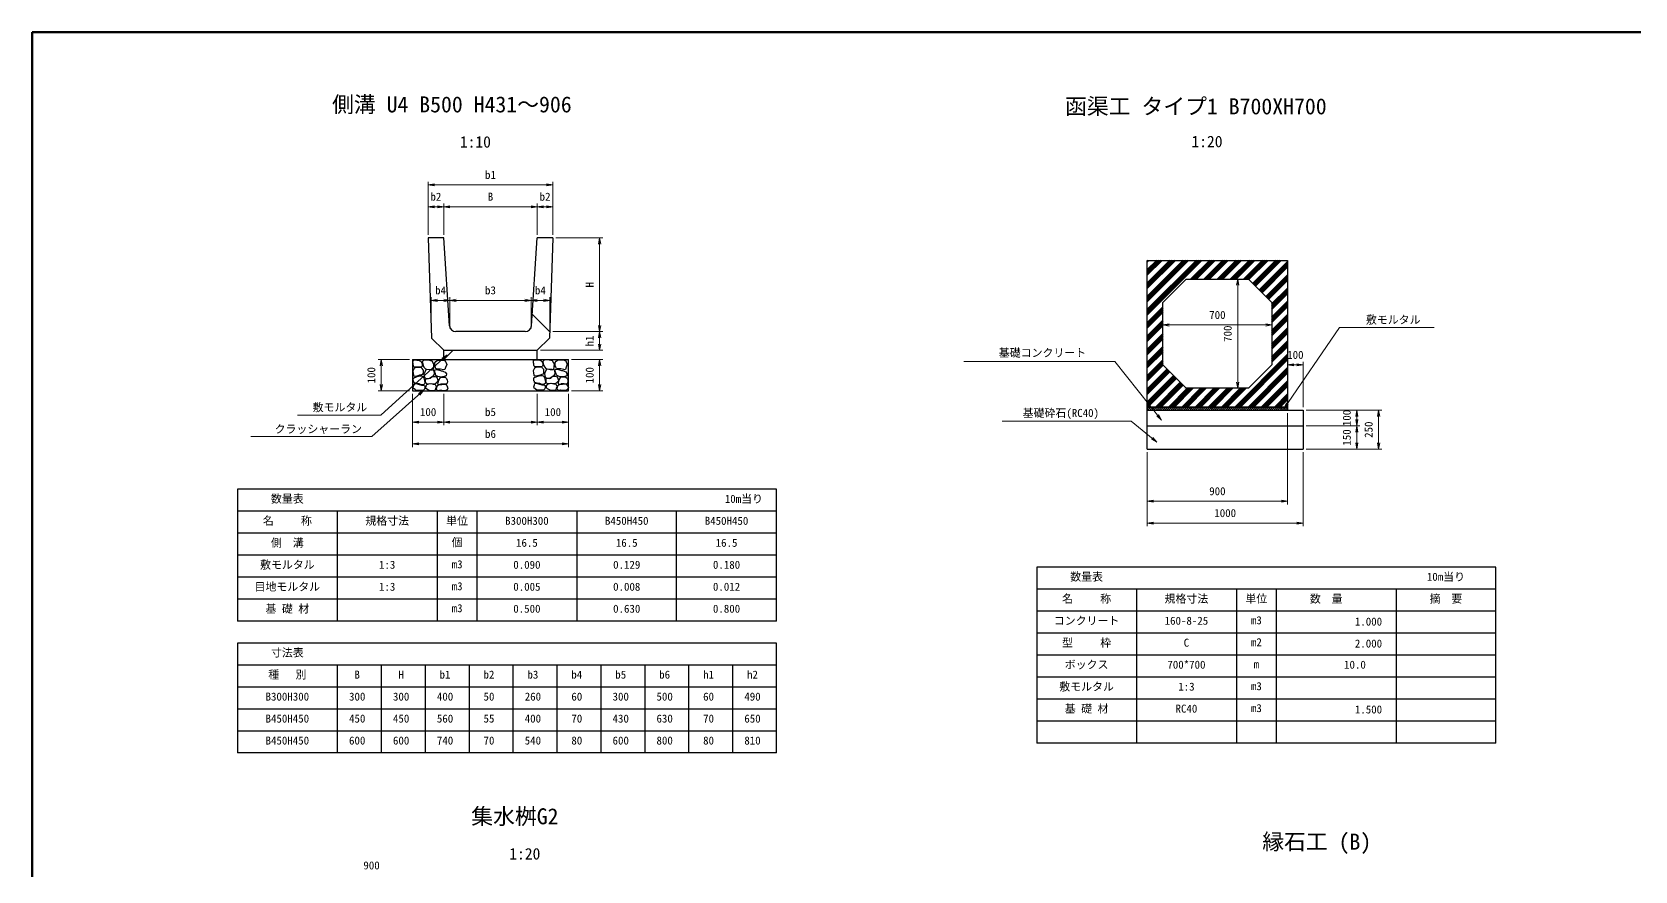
# Model space of a CAD drawing. Units: millimetres at full size, sheet at 1:20, with parts at 1:10. Extents: x 400 to 16420, y 400 to 11480.
# Drawn here: x 400 to 10677, y 6105 to 11480 of the extents above; entities that cross this region are included whole.
import ezdxf
from ezdxf.enums import TextEntityAlignment as Align

# ---------------------------------------------------------------- set-up
doc = ezdxf.new("R2010")
doc.units = ezdxf.units.MM
doc.header["$LTSCALE"] = 20
for name, color, linetype, lineweight in [('D-MTR-FRAM', 7, 'Continuous', 25), ('D-STR', 1, 'Continuous', 25), ('D-STR-DIM', 7, 'Continuous', 13), ('D-STR-HTXT', 7, 'Continuous', 13), ('D-TTL', 2, 'Continuous', 140)]:
    doc.layers.add(name, color=color, linetype=linetype, lineweight=lineweight)
doc.layers.add('D-MTR-TXT', color=7, linetype='Continuous')
doc.layers.add('D-TTL-TXT', color=7, linetype='Continuous')
doc.styles.add('ＭＳ ゴシック', font='')
doc.styles.get('ＭＳ ゴシック').set_extended_font_data('MS Gothic')

# ---------------------------------------------------------------- blocks, each defined once
blk = doc.blocks.new('open_arrow')
at = {"color": 0, "linetype": 'Continuous', "lineweight": -2}
blk.add_lwpolyline([(7.5, 1.25), (0, 0), (7.5, -1.25)], dxfattribs=at)

msp = doc.modelspace()

# ---------------------------------------------------------------- hatches: boundary and pattern name
at = {"layer": 'D-STR', "lineweight": 50}
h = msp.add_hatch(dxfattribs=at)
h.set_pattern_fill('USER', color=256, style=0, pattern_type=2)
h.set_pattern_definition([(45, (7549.98, 9077.18), (-42.4264, 42.4264), []), (45, (7542.91, 9084.25), (-42.4264, 42.4264), []), (45, (7535.84, 9091.32), (-42.4264, 42.4264), [])])
h.paths.add_polyline_path([(7549.98, 9077.18), (8449.98, 9077.18), (8449.98, 10017.18), (8268.11, 9829.04), (8349.98, 9747.18), (8349.98, 9347.18), (8199.98, 9197.18), (7799.98, 9197.18), (7649.98, 9347.18), (7649.98, 9747.18), (7799.98, 9897.18), (8199.98, 9897.18), (8268.11, 9829.04), (8449.98, 10017.18), (7549.98, 10017.18)])

# ---------------------------------------------------------------- linework, layer by layer
at = {"layer": 'D-MTR-FRAM'}
for p, q in [((5172.77, 8550.07), (1716.77, 8550.07)), ((1716.77, 8550.07), (1716.77, 7705.27)), ((5172.77, 7705.27), (5172.77, 8550.07)), ((5172.77, 8409.27), (1716.77, 8409.27)), ((2356.77, 8409.27), (2356.77, 7705.27)), ((2996.77, 8409.27), (2996.77, 7705.27)), ((3252.77, 8409.27), (3252.77, 7705.27)), ((3892.77, 8409.27), (3892.77, 7705.27)), ((4532.77, 7705.27), (4532.77, 8409.27)), ((5172.77, 8268.47), (1716.77, 8268.47)), ((5172.77, 8127.67), (1716.77, 8127.67)), ((9785.38, 8050.63), (6841.38, 8050.63)), ((6841.38, 8050.63), (6841.38, 6924.23)), ((9785.38, 6924.23), (9785.38, 8050.63)), ((5172.77, 7986.87), (1716.77, 7986.87)), ((5172.77, 7846.07), (1716.77, 7846.07)), ((9785.38, 7909.83), (6841.38, 7909.83)), ((7481.38, 7909.83), (7481.38, 6924.23)), ((8121.38, 7909.83), (8121.38, 6924.23)), ((8377.38, 7909.83), (8377.38, 6924.23)), ((9145.38, 7909.83), (9145.38, 6924.23)), ((9785.38, 7769.03), (6841.38, 7769.03)), ((5172.77, 7705.27), (1716.77, 7705.27)), ((9785.38, 7628.23), (6841.38, 7628.23)), ((5172.77, 7564.47), (1716.77, 7564.47)), ((1716.77, 7564.47), (1716.77, 6860.47)), ((5172.77, 6860.47), (5172.77, 7564.47)), ((5172.77, 7423.67), (1716.77, 7423.67)), ((2356.77, 7423.67), (2356.77, 6860.47)), ((2638.37, 7423.67), (2638.37, 6860.47)), ((2919.97, 7423.67), (2919.97, 6860.47)), ((3201.57, 7423.67), (3201.57, 6860.47)), ((3483.17, 7423.67), (3483.17, 6860.47)), ((3764.77, 7423.67), (3764.77, 6860.47)), ((4046.37, 7423.67), (4046.37, 6860.47)), ((4327.97, 7423.67), (4327.97, 6860.47)), ((4609.57, 7423.67), (4609.57, 6860.47)), ((4891.17, 7423.67), (4891.17, 6860.47)), ((9785.38, 7487.43), (6841.38, 7487.43)), ((9785.38, 7346.63), (6841.38, 7346.63)), ((5172.77, 7282.87), (1716.77, 7282.87)), ((9785.38, 7205.83), (6841.38, 7205.83)), ((5172.77, 7142.07), (1716.77, 7142.07)), ((5172.77, 7001.27), (1716.77, 7001.27)), ((9785.38, 7065.03), (6841.38, 7065.03)), ((9785.38, 6924.23), (6841.38, 6924.23)), ((5172.77, 6860.47), (1716.77, 6860.47))]:
    msp.add_line(p, q, dxfattribs=at)
at = {"layer": 'D-STR'}
for p, q in [((3039.28, 10160.82), (2939.28, 10160.82)), ((2939.28, 10160.82), (2960.66, 9519.44)), ((3076.79, 9598.16), (3039.28, 10160.82)), ((3601.77, 9598.16), (3639.28, 10160.82)), ((3739.28, 10160.82), (3639.28, 10160.82)), ((3739.28, 10160.82), (3717.9, 9519.44)), ((7549.98, 10017.18), (8449.98, 10017.18)), ((7549.98, 9058.5), (7549.98, 10017.18)), ((8034.91, 10006.63), (8045.46, 10017.18)), ((8449.98, 10017.18), (8449.98, 9057.18)), ((7649.98, 9747.18), (7799.98, 9897.18)), ((7799.98, 9897.18), (8199.98, 9897.18)), ((8199.98, 9897.18), (8349.98, 9747.18)), ((3719.21, 9558.91), (3606.65, 9671.47)), ((7649.98, 9347.18), (7649.98, 9747.18)), ((8349.98, 9747.18), (8349.98, 9347.18)), ((3561.86, 9560.82), (3116.7, 9560.82)), ((2960.66, 9519.44), (3039.28, 9440.82)), ((3639.28, 9440.82), (3717.9, 9519.44)), ((2839.28, 9380.82), (3839.28, 9380.82)), ((2839.28, 9380.82), (2839.28, 9180.82)), ((3039.28, 9440.82), (3639.28, 9440.82)), ((3039.28, 9440.82), (3639.28, 9440.82)), ((3039.28, 9380.82), (3099.28, 9440.82)), ((3039.28, 9380.82), (3039.28, 9440.82)), ((3039.28, 9380.82), (3093.82, 9435.36)), ((3087.29, 9440.6), (3087.28, 9440.82)), ((3591.25, 9440.44), (3591.28, 9440.82)), ((3639.28, 9380.82), (3639.28, 9440.82)), ((3839.28, 9180.82), (3839.28, 9380.82)), ((7799.98, 9197.18), (7649.98, 9347.18)), ((8349.98, 9347.18), (8199.98, 9197.18)), ((2839.28, 9180.82), (3839.28, 9180.82)), ((8199.98, 9197.18), (7799.98, 9197.18)), ((7549.98, 9077.18), (8449.98, 9077.18)), ((8449.98, 9077.18), (7549.98, 9077.18)), ((7549.98, 8807.18), (7549.98, 9058.5)), ((7549.98, 9057.18), (8549.98, 9057.18)), ((8549.98, 9057.18), (8549.98, 8807.18)), ((7549.98, 8957.18), (8549.98, 8957.18)), ((7549.98, 8807.18), (8549.98, 8807.18))]:
    msp.add_line(p, q, dxfattribs=at)
at = {"layer": 'D-STR', "lineweight": 13}
for p, q in [((8277.38, 9238.82), (8358.2, 9319.64)), ((7792.45, 9198.41), (7795.6, 9201.56)), ((7549.98, 9070.65), (7563.45, 9057.18)), ((7556.92, 9077.18), (7576.92, 9057.18)), ((7570.39, 9077.18), (7590.39, 9057.18)), ((7583.86, 9077.18), (7603.86, 9057.18)), ((7597.33, 9077.18), (7617.33, 9057.18)), ((7610.8, 9077.18), (7630.8, 9057.18)), ((7624.27, 9077.18), (7644.27, 9057.18)), ((7637.74, 9077.18), (7657.74, 9057.18)), ((7651.21, 9077.18), (7671.21, 9057.18)), ((7664.68, 9077.18), (7684.68, 9057.18)), ((7678.15, 9077.18), (7698.15, 9057.18)), ((7691.62, 9077.18), (7711.62, 9057.18)), ((7705.09, 9077.18), (7725.09, 9057.18)), ((7718.57, 9077.18), (7738.57, 9057.18)), ((7732.04, 9077.18), (7752.04, 9057.18)), ((7745.51, 9077.18), (7765.51, 9057.18)), ((7758.98, 9077.18), (7778.98, 9057.18)), ((7772.45, 9077.18), (7792.45, 9057.18)), ((7785.92, 9077.18), (7792.45, 9070.65)), ((7792.45, 9070.65), (7805.92, 9057.18)), ((7799.39, 9077.18), (7819.39, 9057.18)), ((7812.86, 9077.18), (7832.86, 9057.18)), ((7826.33, 9077.18), (7846.33, 9057.18)), ((7839.8, 9077.18), (7859.8, 9057.18)), ((7853.27, 9077.18), (7873.27, 9057.18)), ((7866.74, 9077.18), (7886.74, 9057.18)), ((7880.21, 9077.18), (7900.21, 9057.18)), ((7893.68, 9077.18), (7913.68, 9057.18)), ((7907.15, 9077.18), (7927.15, 9057.18)), ((7920.62, 9077.18), (7940.62, 9057.18)), ((7934.09, 9077.18), (7954.09, 9057.18)), ((7947.56, 9077.18), (7967.56, 9057.18)), ((7961.03, 9077.18), (7981.03, 9057.18)), ((7974.5, 9077.18), (7994.5, 9057.18)), ((7987.97, 9077.18), (8007.97, 9057.18)), ((8001.44, 9077.18), (8021.44, 9057.18)), ((8014.91, 9077.18), (8034.91, 9057.18)), ((8028.38, 9077.18), (8034.91, 9070.65)), ((8034.91, 9070.65), (8048.38, 9057.18)), ((8041.85, 9077.18), (8061.85, 9057.18)), ((8055.32, 9077.18), (8075.32, 9057.18)), ((8068.8, 9077.18), (8088.8, 9057.18)), ((8082.27, 9077.18), (8102.27, 9057.18)), ((8095.74, 9077.18), (8115.74, 9057.18)), ((8109.21, 9077.18), (8129.21, 9057.18)), ((8122.68, 9077.18), (8142.68, 9057.18)), ((8136.15, 9077.18), (8156.15, 9057.18)), ((8149.62, 9077.18), (8169.62, 9057.18)), ((8163.09, 9077.18), (8183.09, 9057.18)), ((8176.56, 9077.18), (8196.56, 9057.18)), ((8190.03, 9077.18), (8210.03, 9057.18)), ((8203.5, 9077.18), (8223.5, 9057.18)), ((8216.97, 9077.18), (8236.97, 9057.18)), ((8230.44, 9077.18), (8250.44, 9057.18)), ((8243.91, 9077.18), (8263.91, 9057.18)), ((8257.38, 9077.18), (8277.38, 9057.18)), ((8270.85, 9077.18), (8277.38, 9070.65)), ((8277.38, 9070.65), (8290.85, 9057.18)), ((8284.32, 9077.18), (8304.32, 9057.18)), ((8297.79, 9077.18), (8317.79, 9057.18)), ((8311.26, 9077.18), (8331.26, 9057.18)), ((8324.73, 9077.18), (8344.73, 9057.18)), ((8338.2, 9077.18), (8358.2, 9057.18)), ((8351.67, 9077.18), (8371.67, 9057.18)), ((8365.14, 9077.18), (8385.14, 9057.18)), ((8378.61, 9077.18), (8398.61, 9057.18)), ((8392.08, 9077.18), (8412.08, 9057.18)), ((8405.55, 9077.18), (8425.55, 9057.18)), ((8419.03, 9077.18), (8439.03, 9057.18)), ((8432.5, 9077.18), (8449.98, 9059.69)), ((8445.97, 9077.18), (8449.98, 9073.16))]:
    msp.add_line(p, q, dxfattribs=at)
at = {"layer": 'D-STR'}
for points in [[(2897.18, 9334.54), (2883.05, 9332.11), (2858.54, 9332.11), (2850.59, 9332.99), (2846.4, 9336.96), (2844.63, 9343.59), (2843.75, 9351.54), (2843.09, 9358.82), (2842.42, 9366.77), (2842.87, 9373.83), (2850.81, 9378.69), (2867.81, 9378.47), (2878.63, 9378.47), (2890.55, 9371.85), (2895.85, 9366.99), (2901.15, 9356.39), (2901.15, 9344.47), (2898.94, 9335.42)], [(2924.33, 9377.15), (2913.96, 9376.93), (2908, 9373.61), (2902.03, 9366.55), (2904.46, 9355.07), (2907.11, 9343.15), (2912.19, 9332.11), (2922.13, 9322.61), (2930.74, 9320.18), (2948.62, 9316.87), (2957.89, 9316.21), (2966.5, 9315.99), (2971.14, 9318.42), (2975.11, 9327.03), (2975.77, 9337.41), (2976, 9349.55), (2973.57, 9356.61), (2964.96, 9371.85), (2942.66, 9376.7)], [(3037.59, 9314.89), (3018.16, 9319.74), (2998.74, 9319.52), (2988.36, 9324.16), (2986.37, 9332.33), (2981.74, 9339.39), (2981.74, 9350.65), (2981.96, 9359.93), (2988.58, 9369.86), (3001.16, 9377.37), (3019.49, 9378.47), (3033.4, 9377.81), (3049.29, 9372.29), (3052.83, 9365), (3058.79, 9349.77), (3051.72, 9330.56), (3047.09, 9316.87), (3038.03, 9314.67)], [(3669.92, 9336.43), (3655.79, 9334.01), (3631.28, 9334.01), (3623.33, 9334.89), (3619.14, 9338.86), (3617.37, 9345.49), (3616.49, 9353.43), (3615.83, 9360.72), (3615.16, 9368.67), (3615.61, 9375.73), (3623.55, 9380.59), (3640.55, 9380.37), (3651.37, 9380.37), (3663.29, 9373.75), (3668.59, 9368.89), (3673.89, 9358.29), (3673.89, 9346.37), (3671.68, 9337.32)], [(3697.07, 9379.04), (3686.7, 9378.82), (3680.74, 9375.51), (3674.78, 9368.45), (3677.2, 9356.97), (3679.85, 9345.04), (3684.93, 9334.01), (3694.87, 9324.51), (3703.48, 9322.08), (3721.36, 9318.77), (3730.63, 9318.11), (3739.24, 9317.89), (3743.88, 9320.32), (3747.85, 9328.93), (3748.52, 9339.3), (3748.74, 9351.45), (3746.31, 9358.51), (3737.7, 9373.75), (3715.4, 9378.6)], [(3810.33, 9316.78), (3790.91, 9321.64), (3771.48, 9321.42), (3761.1, 9326.06), (3759.11, 9334.23), (3754.48, 9341.29), (3754.48, 9352.55), (3754.7, 9361.82), (3761.32, 9371.76), (3773.91, 9379.27), (3792.23, 9380.37), (3806.14, 9379.71), (3822.04, 9374.19), (3825.57, 9366.9), (3831.53, 9351.67), (3824.46, 9332.46), (3819.83, 9318.77), (3810.78, 9316.56)], [(2849.49, 9274.26), (2867.81, 9276.69), (2875.76, 9278.68), (2886.36, 9282.65), (2898.94, 9285.3), (2905.79, 9288.39), (2908.88, 9295.02), (2908.88, 9299.21), (2908.88, 9308.26), (2907.55, 9315.77), (2900.93, 9324.38), (2897.4, 9328.8), (2891.66, 9331.44), (2878.85, 9330.12), (2873.55, 9330.12), (2863.18, 9330.12), (2852.58, 9326.59), (2849.05, 9323.94), (2844.63, 9315.99), (2840.44, 9307.38), (2842.64, 9294.13), (2845.29, 9280.22)], [(2883.05, 9225.25), (2873.55, 9226.35), (2866.49, 9227.68), (2857.88, 9230.77), (2849.71, 9232.98), (2847.94, 9238.28), (2845.07, 9244.02), (2844.41, 9248.87), (2844.41, 9255.94), (2844.63, 9262.12), (2851.92, 9266.09), (2859.87, 9269.18), (2870.02, 9273.38), (2887.24, 9277.13), (2897.84, 9277.13), (2903.8, 9275.81), (2907.77, 9270.29), (2912.85, 9263.89), (2916.83, 9244.68), (2918.81, 9234.74), (2916.83, 9225.91), (2910.87, 9221.94), (2894.97, 9220.39)], [(2925.44, 9315.33), (2917.27, 9300.98), (2912.63, 9287.73), (2914.18, 9277.79), (2916.39, 9268.3), (2922.79, 9262.34), (2934.05, 9259.91), (2948.62, 9261.9), (2966.06, 9273.82), (2976.44, 9282.43), (2980.41, 9292.59), (2978.42, 9304.51), (2974.89, 9313.12), (2961.87, 9314.89), (2948.62, 9315.77), (2928.53, 9317.98)], [(2922.13, 9256.16), (2921.02, 9243.35), (2922.35, 9234.74), (2928.09, 9228.12), (2942.22, 9226.57), (2956.13, 9227.68), (2972.02, 9224.59), (2979.97, 9224.37), (2991.23, 9232.98), (3003.81, 9246.22), (2996.75, 9266.09), (2986.37, 9270.07), (2970.48, 9270.07), (2962.53, 9268.3), (2952.37, 9259.25), (2942.44, 9257.04), (2928.75, 9257.26)], [(3042.23, 9272.05), (3020.81, 9269.18), (3011.54, 9269.85), (3002.05, 9273.38), (2995.42, 9274.7), (2989.02, 9279.34), (2986.81, 9289.94), (2983.06, 9299.65), (2981.74, 9309.15), (2981.96, 9315.77), (2991.23, 9318.2), (3001.61, 9316.21), (3008.89, 9314.67), (3022.36, 9309.37), (3028.98, 9309.81), (3038.92, 9306.05), (3048.85, 9300.98), (3056.8, 9289.72), (3055.7, 9276.25)], [(3001.83, 9223.26), (3003.59, 9234.74), (3007.79, 9250.2), (3017.72, 9266.54), (3036.05, 9269.18), (3048.63, 9267.64), (3057.46, 9259.69), (3062.54, 9248.65), (3063.42, 9240.48), (3060.55, 9229.22), (3055.26, 9223.92), (3046.42, 9222.82), (3038.7, 9224.81), (3027.22, 9224.81), (3021.48, 9223.26), (3015.52, 9220.83), (3005.14, 9219.07)], [(3622.23, 9276.16), (3640.55, 9278.59), (3648.5, 9280.58), (3659.1, 9284.55), (3671.68, 9287.2), (3678.53, 9290.29), (3681.62, 9296.91), (3681.62, 9301.11), (3681.62, 9310.16), (3680.29, 9317.67), (3673.67, 9326.28), (3670.14, 9330.69), (3664.4, 9333.34), (3651.59, 9332.02), (3646.29, 9332.02), (3635.92, 9332.02), (3625.32, 9328.49), (3621.79, 9325.84), (3617.37, 9317.89), (3613.18, 9309.28), (3615.39, 9296.03), (3618.03, 9282.12)], [(3655.79, 9227.15), (3646.29, 9228.25), (3639.23, 9229.58), (3630.62, 9232.67), (3622.45, 9234.88), (3620.68, 9240.17), (3617.81, 9245.91), (3617.15, 9250.77), (3617.15, 9257.84), (3617.37, 9264.02), (3624.66, 9267.99), (3632.61, 9271.08), (3642.76, 9275.28), (3659.98, 9279.03), (3670.58, 9279.03), (3676.54, 9277.71), (3680.52, 9272.19), (3685.59, 9265.78), (3689.57, 9246.58), (3691.55, 9236.64), (3689.57, 9227.81), (3683.61, 9223.84), (3667.71, 9222.29)], [(3698.18, 9317.23), (3690.01, 9302.88), (3685.37, 9289.63), (3686.92, 9279.69), (3689.13, 9270.2), (3695.53, 9264.24), (3706.79, 9261.81), (3721.36, 9263.8), (3738.8, 9275.72), (3749.18, 9284.33), (3753.15, 9294.49), (3751.17, 9306.41), (3747.63, 9315.02), (3734.61, 9316.78), (3721.36, 9317.67), (3701.27, 9319.88)], [(3694.87, 9258.06), (3693.76, 9245.25), (3695.09, 9236.64), (3700.83, 9230.02), (3714.96, 9228.47), (3728.87, 9229.58), (3744.76, 9226.49), (3752.71, 9226.26), (3763.97, 9234.88), (3776.55, 9248.12), (3769.49, 9267.99), (3759.11, 9271.97), (3743.22, 9271.97), (3735.27, 9270.2), (3725.11, 9261.15), (3715.18, 9258.94), (3701.49, 9259.16)], [(3814.97, 9273.95), (3793.55, 9271.08), (3784.28, 9271.75), (3774.79, 9275.28), (3768.17, 9276.6), (3761.76, 9281.24), (3759.55, 9291.84), (3755.8, 9301.55), (3754.48, 9311.04), (3754.7, 9317.67), (3763.97, 9320.1), (3774.35, 9318.11), (3781.63, 9316.56), (3795.1, 9311.27), (3801.72, 9311.71), (3811.66, 9307.95), (3821.59, 9302.88), (3829.54, 9291.62), (3828.44, 9278.15)], [(3774.57, 9225.16), (3776.33, 9236.64), (3780.53, 9252.1), (3790.46, 9268.43), (3808.79, 9271.08), (3821.37, 9269.54), (3830.2, 9261.59), (3835.28, 9250.55), (3836.17, 9242.38), (3833.3, 9231.12), (3828, 9225.82), (3819.17, 9224.72), (3811.44, 9226.71), (3799.96, 9226.71), (3794.22, 9225.16), (3788.26, 9222.73), (3777.88, 9220.97)], [(2857.29, 9189.13), (2845.85, 9196.91), (2843.56, 9204.69), (2847.99, 9216.94), (2850.43, 9225.29), (2860.19, 9228.02), (2875.06, 9223.96), (2895.98, 9217.88), (2907.65, 9217.05), (2917.27, 9213.85), (2917.73, 9202.86), (2915.89, 9191.87), (2909.03, 9185.46), (2897.12, 9184.09), (2880.18, 9184.09), (2863.7, 9184.09), (2855.92, 9189.13)], [(2942, 9224.15), (2930.07, 9219.95), (2924.11, 9210.9), (2922.79, 9200.96), (2930.29, 9193.46), (2942, 9187.05), (2950.83, 9183.52), (2965.4, 9182.42), (2981.74, 9184.41), (2987.7, 9187.05), (2989.9, 9196.55), (2993.22, 9206.26), (2987.7, 9219.07), (2982.4, 9223.48), (2968.93, 9223.92), (2950.39, 9226.35)], [(3010.88, 9219.07), (2998.29, 9212.22), (2993.44, 9202.07), (2991.67, 9192.79), (2998.29, 9185.07), (3008.23, 9183.74), (3015.07, 9184.63), (3027.44, 9184.41), (3040.02, 9184.18), (3046.87, 9183.08), (3054.81, 9184.63), (3063.2, 9189.92), (3067.84, 9200.52), (3062.32, 9210.9), (3058.35, 9217.74), (3048.63, 9221.5), (3037.15, 9222.16), (3027.22, 9220.61)], [(3630.04, 9191.02), (3618.59, 9198.81), (3616.3, 9206.59), (3620.73, 9218.84), (3623.17, 9227.19), (3632.93, 9229.91), (3647.8, 9225.85), (3668.72, 9219.78), (3680.39, 9218.95), (3690.01, 9215.75), (3690.47, 9204.76), (3688.63, 9193.77), (3681.77, 9187.36), (3669.86, 9185.99), (3652.93, 9185.99), (3636.44, 9185.99), (3628.66, 9191.02)], [(3714.74, 9226.04), (3702.81, 9221.85), (3696.85, 9212.8), (3695.53, 9202.86), (3703.04, 9195.36), (3714.74, 9188.95), (3723.57, 9185.42), (3738.14, 9184.32), (3754.48, 9186.3), (3760.44, 9188.95), (3762.65, 9198.45), (3765.96, 9208.16), (3760.44, 9220.97), (3755.14, 9225.38), (3741.67, 9225.82), (3723.13, 9228.25)], [(3783.62, 9220.97), (3771.04, 9214.12), (3766.18, 9203.97), (3764.41, 9194.69), (3771.04, 9186.97), (3780.97, 9185.64), (3787.81, 9186.52), (3800.18, 9186.3), (3812.76, 9186.08), (3819.61, 9184.98), (3827.56, 9186.52), (3835.94, 9191.82), (3840.58, 9202.42), (3835.06, 9212.8), (3831.09, 9219.64), (3821.37, 9223.39), (3809.89, 9224.06), (3799.96, 9222.51)]]:
    msp.add_lwpolyline(points, close=True, dxfattribs=at)
for centre, start, end in [((3116.7, 9600.82), 183.81407, 270), ((3561.86, 9600.82), 270, 356.18593)]:
    msp.add_arc(centre, 40, start, end, dxfattribs=at)
at = {"layer": 'D-STR-DIM'}
for p, q in [((2939.28, 10180.82), (2939.28, 10520.82)), ((2939.28, 10500.82), (3739.28, 10500.82)), ((3739.28, 10180.82), (3739.28, 10520.82)), ((2939.28, 10180.82), (2939.28, 10380.82)), ((3039.28, 10180.82), (3039.28, 10380.82)), ((3039.28, 10180.82), (3039.28, 10380.82)), ((3639.28, 10180.82), (3639.28, 10380.82)), ((3639.28, 10180.82), (3639.28, 10380.82)), ((3739.28, 10180.82), (3739.28, 10380.82)), ((2939.28, 10360.82), (3039.28, 10360.82)), ((3039.28, 10360.82), (3639.28, 10360.82)), ((3639.28, 10360.82), (3739.28, 10360.82)), ((3759.28, 10160.82), (4059.28, 10160.82)), ((4039.28, 10160.82), (4039.28, 9560.82)), ((8179.98, 9897.18), (8109.98, 9897.18)), ((8129.98, 9197.18), (8129.98, 9897.18)), ((2959.28, 9580.82), (2959.28, 9780.82)), ((3079.28, 9580.82), (3079.28, 9780.82)), ((3079.28, 9580.82), (3079.28, 9780.82)), ((3599.28, 9580.82), (3599.28, 9780.82)), ((3599.28, 9580.82), (3599.28, 9780.82)), ((3719.28, 9580.82), (3719.28, 9780.82)), ((2959.28, 9760.82), (3079.28, 9760.82)), ((3079.28, 9760.82), (3599.28, 9760.82)), ((3599.28, 9760.82), (3719.28, 9760.82)), ((3739.28, 9560.82), (4059.28, 9560.82)), ((3739.28, 9560.82), (4059.28, 9560.82)), ((4039.28, 9560.82), (4039.28, 9440.82)), ((7649.98, 9367.18), (7649.98, 9623.2)), ((7649.98, 9603.2), (8349.98, 9603.2)), ((8349.98, 9367.18), (8349.98, 9623.2)), ((2819.28, 9380.82), (2619.28, 9380.82)), ((2639.28, 9380.82), (2639.28, 9180.82)), ((3659.28, 9440.82), (4059.28, 9440.82)), ((3859.28, 9380.82), (4059.28, 9380.82)), ((4039.28, 9180.82), (4039.28, 9380.82)), ((8449.98, 9077.18), (8449.98, 9367.18)), ((8549.98, 9077.18), (8549.98, 9367.18)), ((8449.98, 9347.18), (8549.98, 9347.18)), ((2819.28, 9180.82), (2619.28, 9180.82)), ((2839.28, 9160.82), (2839.28, 8960.82)), ((2839.28, 9160.82), (2839.28, 8820.82)), ((3039.28, 9160.82), (3039.28, 8960.82)), ((3039.28, 9160.82), (3039.28, 8960.82)), ((3639.28, 9160.82), (3639.28, 8960.82)), ((3639.28, 9160.82), (3639.28, 8960.82)), ((3839.28, 9160.82), (3839.28, 8820.82)), ((3839.28, 9160.82), (3839.28, 8960.82)), ((3859.28, 9180.82), (4059.28, 9180.82)), ((8179.98, 9197.18), (8109.98, 9197.18)), ((8569.98, 9057.18), (8913.77, 9057.18)), ((8569.98, 9057.18), (9053.77, 9057.18)), ((8893.77, 9057.18), (8893.77, 8957.18)), ((9033.77, 9057.18), (9033.77, 8807.18)), ((2839.28, 8980.82), (3039.28, 8980.82)), ((3039.28, 8980.82), (3639.28, 8980.82)), ((3639.28, 8980.82), (3839.28, 8980.82)), ((8449.98, 9037.18), (8449.98, 8453.57)), ((8569.98, 8957.18), (8913.77, 8957.18)), ((8569.98, 8957.18), (8913.77, 8957.18)), ((8893.77, 8957.18), (8893.77, 8807.18)), ((2839.28, 8840.82), (3839.28, 8840.82)), ((7549.98, 8787.18), (7549.98, 8453.57)), ((7549.98, 8787.18), (7549.98, 8313.57)), ((8549.98, 8787.18), (8549.98, 8313.57)), ((8569.98, 8807.18), (9053.77, 8807.18)), ((8569.98, 8807.18), (8913.77, 8807.18)), ((7549.98, 8473.57), (8449.98, 8473.57)), ((7549.98, 8333.57), (8549.98, 8333.57))]:
    msp.add_line(p, q, dxfattribs=at)
at = {"layer": 'D-STR-HTXT'}
for points in [[(8425.13, 9066.77), (8783.53, 9586.1), (9390.19, 9586.1)], [(3061.53, 9410.82), (2636.91, 9025.29), (2102.02, 9025.29)], [(7642.49, 8993.17), (7342.65, 9368.55), (6374.84, 9368.55)], [(2911.63, 9185.84), (2579.44, 8887.52), (1802.02, 8887.52)], [(7612.66, 8852.21), (7447.43, 8986.16), (6620.43, 8986.16)]]:
    msp.add_lwpolyline(points, dxfattribs=at)
at = {"layer": 'D-TTL'}
for p, q in [((16420, 11480), (400, 11480)), ((400, 11480), (400, 400))]:
    msp.add_line(p, q, dxfattribs=at)

# ---------------------------------------------------------------- block references
at = {"layer": 'D-STR-DIM', "xscale": 5.33, "yscale": 5.33}
for p in [(2939.28, 10500.82), (2939.28, 10360.82), (3039.28, 10360.82), (3639.28, 10360.82), (2959.28, 9760.82), (3079.28, 9760.82), (3599.28, 9760.82), (7649.98, 9603.2), (8449.98, 9347.18), (2839.28, 8980.82), (3039.28, 8980.82), (3639.28, 8980.82), (2839.28, 8840.82), (7549.98, 8473.57), (7549.98, 8333.57)]:
    msp.add_blockref('open_arrow', p, dxfattribs=at)
for p, rotation in [((3739.28, 10500.82), 180), ((3039.28, 10360.82), 180), ((3639.28, 10360.82), 180), ((3739.28, 10360.82), 180), ((4039.28, 10160.82), 270), ((8129.98, 9897.18), 270), ((3079.28, 9760.82), 180), ((3599.28, 9760.82), 180), ((3719.28, 9760.82), 180), ((4039.28, 9560.82), 90), ((4039.28, 9560.82), 270), ((8349.98, 9603.2), 180), ((4039.28, 9440.82), 90), ((2639.28, 9380.82), 270), ((4039.28, 9380.82), 270), ((8549.98, 9347.18), 180), ((2639.28, 9180.82), 90), ((4039.28, 9180.82), 90), ((8129.98, 9197.18), 90), ((8893.77, 9057.18), 270), ((9033.77, 9057.18), 270), ((3039.28, 8980.82), 180), ((3639.28, 8980.82), 180), ((3839.28, 8980.82), 180), ((8893.77, 8957.18), 90), ((8893.77, 8957.18), 270), ((3839.28, 8840.82), 180), ((8893.77, 8807.18), 90), ((9033.77, 8807.18), 90), ((8449.98, 8473.57), 180), ((8549.98, 8333.57), 180)]:
    msp.add_blockref('open_arrow', p, dxfattribs=dict(at, rotation=rotation))
at = {"layer": 'D-STR-HTXT', "xscale": 5.33, "yscale": 5.33}
for p, rotation in [((3061.53, 9410.82), 222.2), ((2911.63, 9185.84), 221.9), ((8425.13, 9066.77), 55.4), ((7642.49, 8993.17), 128.6), ((7612.66, 8852.21), 141)]:
    msp.add_blockref('open_arrow', p, dxfattribs=dict(at, rotation=rotation))

# ---------------------------------------------------------------- texts
at = {"layer": 'D-MTR-TXT', "style": 'ＭＳ ゴシック'}
for s, p in [('数量表', (2036.77, 8514.67)), ('10m当り', (4964.04, 8514.67)), ('名     称', (2036.77, 8373.87)), ('規格寸法', (2676.77, 8373.87)), ('単位', (3124.77, 8373.87)), ('B300H300', (3572.77, 8373.87)), ('B450H450', (4212.77, 8373.87)), ('B450H450', (4852.77, 8373.87)), ('側  溝', (2036.77, 8233.07)), ('個', (3125.25, 8236.22)), ('16.5', (3572.77, 8233.07)), ('16.5', (4212.77, 8233.07)), ('16.5', (4852.77, 8233.07)), ('敷モルタル', (2036.77, 8092.27)), ('1:3', (2676.77, 8092.27)), ('m3', (3125.25, 8095.42)), ('0.090', (3572.77, 8092.27)), ('0.129', (4212.77, 8092.27)), ('0.180', (4852.77, 8092.27)), ('数量表', (7161.38, 8015.23)), ('10m当り', (9465.38, 8015.23)), ('目地モルタル', (2036.77, 7951.47)), ('1:3', (2676.77, 7951.47)), ('m3', (3125.25, 7954.62)), ('0.005', (3572.77, 7951.47)), ('0.008', (4212.77, 7951.47)), ('0.012', (4852.77, 7951.47)), ('基 礎 材', (2036.77, 7810.67)), ('m3', (3125.25, 7813.82)), ('名     称', (7161.38, 7874.43)), ('規格寸法', (7801.38, 7874.43)), ('単位', (8249.38, 7874.43)), ('数  量', (8697.38, 7874.43)), ('摘  要', (9465.38, 7874.43)), ('0.500', (3572.77, 7810.67)), ('0.630', (4212.77, 7810.67)), ('0.800', (4852.77, 7810.67)), ('コンクリート', (7161.38, 7733.63)), ('160-8-25', (7801.38, 7733.63)), ('m3', (8249.86, 7736.78)), ('1.000', (8968.7, 7728.21)), ('寸法表', (2036.77, 7529.07)), ('型     枠', (7161.38, 7592.83)), ('C', (7801.38, 7592.83)), ('m2', (8249.86, 7595.98)), ('2.000', (8968.7, 7587.41)), ('ボックス', (7161.38, 7452.03)), ('700*700', (7801.38, 7452.03)), ('m', (8249.86, 7455.18)), ('10.0', (8881.88, 7452.03)), ('種   別', (2036.77, 7388.27)), ('B', (2484.77, 7388.27)), ('H', (2766.37, 7388.27)), ('b1', (3047.97, 7388.27)), ('b2', (3329.57, 7388.27)), ('b3', (3611.17, 7388.27)), ('b4', (3892.77, 7388.27)), ('b5', (4174.37, 7388.27)), ('b6', (4455.97, 7388.27)), ('h1', (4737.57, 7388.27)), ('h2', (5019.17, 7388.27)), ('敷モルタル', (7161.38, 7311.23)), ('1:3', (7801.38, 7311.23)), ('m3', (8249.86, 7314.38)), ('B300H300', (2036.77, 7247.47)), ('300', (2484.77, 7247.47)), ('300', (2766.37, 7247.47)), ('400', (3047.97, 7247.47)), ('50', (3329.57, 7247.47)), ('260', (3611.17, 7247.47)), ('60', (3892.77, 7247.47)), ('300', (4174.37, 7247.47)), ('500', (4455.97, 7247.47)), ('60', (4737.57, 7247.47)), ('490', (5019.17, 7247.47)), ('B450H450', (2036.77, 7106.67)), ('450', (2484.77, 7106.67)), ('450', (2766.37, 7106.67)), ('560', (3047.97, 7106.67)), ('55', (3329.57, 7106.67)), ('400', (3611.17, 7106.67)), ('70', (3892.77, 7106.67)), ('430', (4174.37, 7106.67)), ('630', (4455.97, 7106.67)), ('70', (4737.57, 7106.67)), ('650', (5019.17, 7106.67)), ('基 礎 材', (7161.38, 7170.43)), ('RC40', (7801.38, 7170.43)), ('m3', (8249.86, 7173.58)), ('1.500', (8968.7, 7165.01)), ('B450H450', (2036.77, 6965.87)), ('600', (2484.77, 6965.87)), ('600', (2766.37, 6965.87)), ('740', (3047.97, 6965.87)), ('70', (3329.57, 6965.87)), ('540', (3611.17, 6965.87)), ('80', (3892.77, 6965.87)), ('600', (4174.37, 6965.87)), ('800', (4455.97, 6965.87)), ('80', (4737.57, 6965.87)), ('810', (5019.17, 6965.87))]:
    msp.add_text(s, height=51.32, dxfattribs=at).set_placement(p, align=Align.TOP_CENTER)
at = {"layer": 'D-STR-DIM', "style": 'ＭＳ ゴシック'}
for s, p in [('b1', (3339.28, 10590.82)), ('b2', (2989.28, 10450.82)), ('B', (3339.28, 10450.82)), ('b2', (3689.28, 10450.82)), ('b4', (3019.28, 9850.82)), ('b3', (3339.28, 9850.82)), ('b4', (3659.28, 9850.82)), ('700', (7999.98, 9693.2)), ('100', (8499.98, 9437.18)), ('100', (2939.28, 9070.82)), ('b5', (3339.28, 9070.82)), ('100', (3739.28, 9070.82)), ('b6', (3339.28, 8930.82)), ('900', (7999.98, 8563.57)), ('1000', (8049.98, 8423.57)), ('900', (2576.64, 6165.77))]:
    msp.add_text(s, height=51.32, dxfattribs=at).set_placement(p, align=Align.TOP_CENTER)
for s, p in [('H', (3949.28, 9860.82)), ('700', (8039.98, 9547.18)), ('h1', (3949.28, 9500.82)), ('100', (2549.28, 9280.82)), ('100', (3949.28, 9280.82)), ('100', (8803.77, 9007.18)), ('250', (8943.77, 8932.18)), ('150', (8803.77, 8882.18))]:
    msp.add_text(s, height=51.32, rotation=90, dxfattribs=at).set_placement(p, align=Align.TOP_CENTER)
at = {"layer": 'D-STR-HTXT', "style": 'ＭＳ ゴシック'}
for s, p in [('敷モルタル', (8952.37, 9595.5)), ('基礎コンクリート', (6598.44, 9383.62)), ('敷モルタル', (2198.92, 9034.63)), ('基礎砕石(RC40)', (6751.44, 8998.28)), ('クラッシャーラン', (1955.24, 8894.84))]:
    msp.add_text(s, height=51.32, dxfattribs=at).set_placement(p, align=Align.BOTTOM_LEFT)
at = {"layer": 'D-TTL-TXT', "style": 'ＭＳ ゴシック'}
for s, height, p in [('側溝 U4 B500 H431～906', 102.6, (3091.58, 10934.56)), ('函渠工 タイプ1 B700XH700', 102.6, (7861.95, 10922.01)), ('1:10', 73.31, (3242.52, 10717.71)), ('1:20', 73.31, (7933.1, 10720.17)), ('集水桝G2', 102.6, (3495.53, 6372.71)), ('縁石工 (B)', 102.6, (8636.89, 6210.04)), ('1:20', 73.31, (3559.31, 6155.86))]:
    msp.add_text(s, height=height, dxfattribs=at).set_placement(p, align=Align.BOTTOM_CENTER)

doc.saveas('drawing.dxf')
